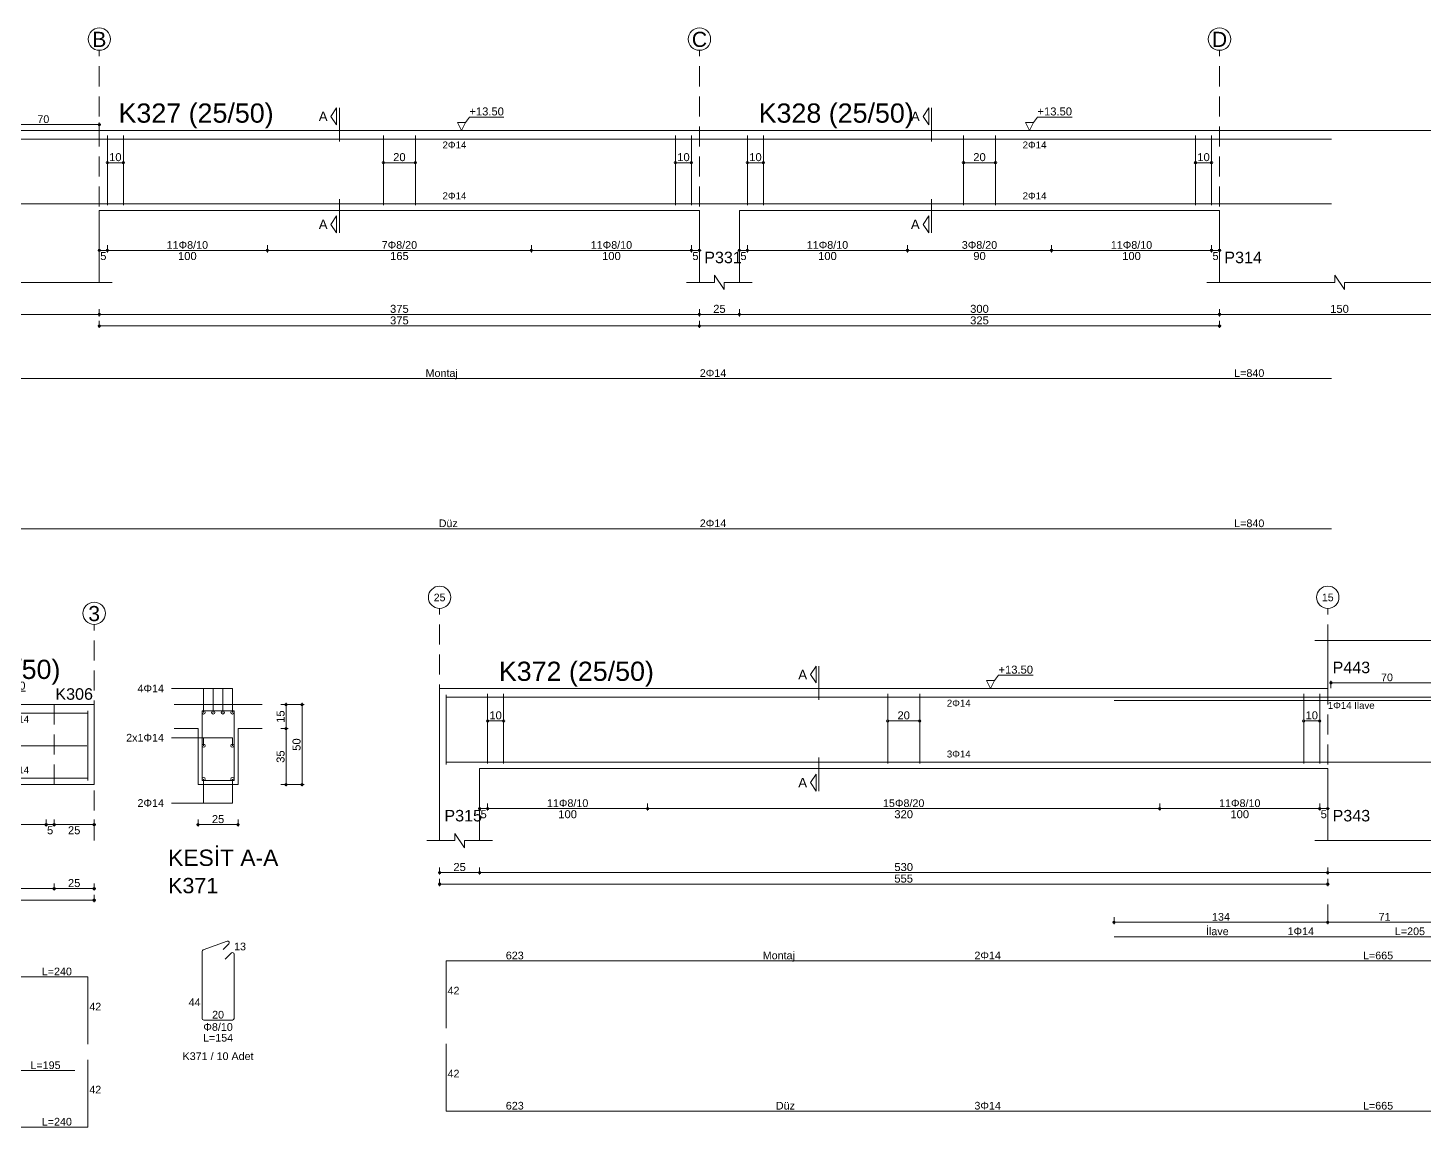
# Model space of a CAD drawing. Header units: millimetres. Extents: x 2232 to 85269, y -3593 to 5869.
# Drawn here: x 63065 to 64373, y -1407 to -377 of the extents above; entities that cross this region are included whole.
import ezdxf

# ---------------------------------------------------------------- set-up
doc = ezdxf.new("R2010")
doc.units = ezdxf.units.MM
doc.linetypes.add('DASHDOT2', pattern=[12.7, 6.35, -3.175, 0, -3.175])
doc.linetypes.add('DASHED4', pattern=[18.75, 12.5, -6.25])
doc.layers.add('aks', color=251, linetype='DASHDOT2', lineweight=35)
for name, color, linetype in [('Donatı Topl. Uzun. Yazısı', 7, 'Continuous'), ('Donatı Uz. Yazısı', 7, 'Continuous'), ('Donatı Yazısı', 7, 'Continuous'), ('Donatı Çizgisi', 7, 'Continuous'), ('Kiriş', 7, 'Continuous'), ('Standart', 7, 'Continuous'), ('Ölçülendirme', 7, 'Continuous')]:
    doc.layers.add(name, color=color, linetype=linetype)
doc.styles.add('arial_1_18', font='arial.ttf', dxfattribs={"height": 0.2})

# ---------------------------------------------------------------- blocks, each defined once
blk = doc.blocks.new('IDE263Entity7543')
at = {"layer": 'aks', "color": 30, "linetype": 'DASHED4', "lineweight": 5}
for points in [[(12817.88, 2001.7), (12817.88, 2136.7)], [(13192.88, 2001.7), (13192.88, 2136.7)], [(13517.88, 2001.7), (13517.88, 2136.7)]]:
    blk.add_lwpolyline(points, dxfattribs=at)
at = {"layer": 'aks', "color": 1, "linetype": 'Continuous', "lineweight": 5}
for centre in [(12817.88, 2143.7), (13192.88, 2143.7), (13517.88, 2143.7)]:
    blk.add_circle(centre, 7, dxfattribs=at)
at = {"layer": 'Donatı Çizgisi', "color": 5, "linetype": 'Continuous', "lineweight": 5}
for points in [[(12747.88, 2081.3), (13587.88, 2081.3)], [(12822.88, 2039.9), (12822.88, 2083.5)], [(12832.88, 2039.9), (12832.88, 2083.5)], [(12995.38, 2039.9), (12995.38, 2083.5)], [(13015.38, 2039.9), (13015.38, 2083.5)], [(13177.88, 2039.9), (13177.88, 2083.5)], [(13187.88, 2039.9), (13187.88, 2083.5)], [(13222.88, 2039.9), (13222.88, 2083.5)], [(13232.88, 2039.9), (13232.88, 2083.5)], [(13357.88, 2039.9), (13357.88, 2083.5)], [(13377.88, 2039.9), (13377.88, 2083.5)], [(13502.88, 2039.9), (13502.88, 2083.5)], [(13512.88, 2039.9), (13512.88, 2083.5)], [(12747.88, 2040.7), (13587.88, 2040.7)], [(12747.88, 1931.7), (13587.88, 1931.7)], [(12747.88, 1837.85), (13587.88, 1837.85)]]:
    blk.add_lwpolyline(points, dxfattribs=at)
at = {"layer": 'Kiriş', "color": 1, "linetype": 'Continuous', "lineweight": 5}
for points in [[(12667.88, 2086.7), (13667.88, 2086.7)], [(12817.88, 2036.7), (13192.88, 2036.7)], [(12817.88, 1991.7), (12817.88, 2036.7)], [(13192.88, 1991.7), (13192.88, 2036.7)], [(13217.88, 2036.7), (13517.88, 2036.7)], [(13217.88, 1991.7), (13217.88, 2036.7)], [(13517.88, 1991.7), (13517.88, 2036.7)], [(12745.88, 1991.7), (12825.88, 1991.7)], [(13184.88, 1991.7), (13202.38, 1991.7)], [(13208.38, 1987.2), (13202.38, 1996.2)], [(13202.38, 1991.7), (13202.38, 1996.2)], [(13208.38, 1991.7), (13225.88, 1991.7)], [(13208.38, 1987.2), (13208.38, 1991.7)], [(13509.88, 1991.7), (13589.88, 1991.7)], [(13595.88, 1987.2), (13589.88, 1996.2)], [(13589.88, 1991.7), (13589.88, 1996.2)], [(13595.88, 1991.7), (13675.88, 1991.7)], [(13595.88, 1987.2), (13595.88, 1991.7)]]:
    blk.add_lwpolyline(points, dxfattribs=at)
at = {"layer": 'Ölçülendirme', "color": 1, "linetype": 'Continuous', "lineweight": 5}
for points in [[(12962.63, 2095.45), (12966.13, 2100.7)], [(12966.13, 2090.2), (12962.63, 2095.45)], [(12966.13, 2090.2), (12966.13, 2100.7)], [(12967.88, 2079.7), (12967.88, 2100.7)], [(13046.63, 2091.7), (13049.13, 2095.03)], [(13049.13, 2095.03), (13070.69, 2095.03)], [(13332.63, 2095.45), (13336.13, 2100.7)], [(13336.13, 2090.2), (13332.63, 2095.45)], [(13336.13, 2090.2), (13336.13, 2100.7)], [(13337.88, 2079.7), (13337.88, 2100.7)], [(13401.63, 2091.7), (13404.13, 2095.03)], [(13404.13, 2095.03), (13425.69, 2095.03)], [(12746.88, 2090.3), (12818.88, 2090.3)], [(12817.88, 2087.05), (12817.88, 2091.55)], [(13044.13, 2086.7), (13041.63, 2091.7)], [(13041.63, 2091.7), (13046.63, 2091.7)], [(13046.63, 2091.7), (13044.13, 2086.7)], [(13044.13, 2086.7), (13044.13, 2086.7)], [(13399.13, 2086.7), (13396.63, 2091.7)], [(13396.63, 2091.7), (13401.63, 2091.7)], [(13401.63, 2091.7), (13399.13, 2086.7)], [(13399.13, 2086.7), (13399.13, 2086.7)], [(12822.88, 2066.5), (12832.88, 2066.5)], [(12995.38, 2066.5), (13015.38, 2066.5)], [(13177.88, 2066.5), (13187.88, 2066.5)], [(13222.88, 2066.5), (13232.88, 2066.5)], [(13357.88, 2066.5), (13377.88, 2066.5)], [(13502.88, 2066.5), (13512.88, 2066.5)], [(12967.88, 2022.7), (12967.88, 2043.7)], [(13337.88, 2022.7), (13337.88, 2043.7)], [(12962.63, 2027.95), (12966.13, 2033.2)], [(12966.13, 2022.7), (12966.13, 2033.2)], [(13332.63, 2027.95), (13336.13, 2033.2)], [(13336.13, 2022.7), (13336.13, 2033.2)], [(12966.13, 2022.7), (12962.63, 2027.95)], [(13336.13, 2022.7), (13332.63, 2027.95)], [(12816.88, 2011.7), (13193.88, 2011.7)], [(12817.88, 2010.45), (12817.88, 2014.95)], [(12822.88, 2010.45), (12822.88, 2014.95)], [(12922.88, 2010.45), (12922.88, 2014.95)], [(13087.88, 2010.45), (13087.88, 2014.95)], [(13187.88, 2010.45), (13187.88, 2014.95)], [(13192.88, 2010.45), (13192.88, 2014.95)], [(13216.88, 2011.7), (13518.88, 2011.7)], [(13217.88, 2010.45), (13217.88, 2014.95)], [(13222.88, 2010.45), (13222.88, 2014.95)], [(13322.88, 2010.45), (13322.88, 2014.95)], [(13412.88, 2010.45), (13412.88, 2014.95)], [(13512.88, 2010.45), (13512.88, 2014.95)], [(13517.88, 2010.45), (13517.88, 2014.95)], [(12817.88, 1970.45), (12817.88, 1974.95)], [(13192.88, 1970.45), (13192.88, 1974.95)], [(13217.88, 1970.45), (13217.88, 1974.95)], [(13517.88, 1970.45), (13517.88, 1974.95)], [(12666.88, 1971.7), (13668.88, 1971.7)], [(12816.88, 1964.5), (13518.88, 1964.5)], [(12817.88, 1963.25), (12817.88, 1967.75)], [(13192.88, 1963.25), (13192.88, 1967.75)], [(13517.88, 1963.25), (13517.88, 1967.75)]]:
    blk.add_lwpolyline(points, dxfattribs=at)
for centre in [(12817.88, 2090.3), (12822.88, 2066.5), (12832.88, 2066.5), (12995.38, 2066.5), (13015.38, 2066.5), (13177.88, 2066.5), (13187.88, 2066.5), (13222.88, 2066.5), (13232.88, 2066.5), (13357.88, 2066.5), (13377.88, 2066.5), (13502.88, 2066.5), (13512.88, 2066.5), (12817.88, 2011.7), (12822.88, 2011.7), (12822.88, 2011.7), (12922.88, 2011.7), (12922.88, 2011.7), (13087.88, 2011.7), (13087.88, 2011.7), (13187.88, 2011.7), (13187.88, 2011.7), (13192.88, 2011.7), (13217.88, 2011.7), (13222.88, 2011.7), (13222.88, 2011.7), (13322.88, 2011.7), (13322.88, 2011.7), (13412.88, 2011.7), (13412.88, 2011.7), (13512.88, 2011.7), (13512.88, 2011.7), (13517.88, 2011.7), (12817.88, 1971.7), (12817.88, 1971.7), (13192.88, 1971.7), (13192.88, 1971.7), (13217.88, 1971.7), (13217.88, 1971.7), (13517.88, 1971.7), (13517.88, 1971.7), (12817.88, 1964.5), (13192.88, 1964.5), (13192.88, 1964.5), (13517.88, 1964.5)]:
    blk.add_circle(centre, 0.75, dxfattribs=at)
at = {"layer": 'aks', "color": 1, "linetype": 'Continuous', "lineweight": 5, "style": 'arial_1_18'}
for s, p in [('B', (12813.48, 2138.82)), ('C', (13188.12, 2138.82)), ('D', (13513.12, 2138.82))]:
    blk.add_text(s, height=9.45, dxfattribs=at).set_placement(p)
at = {"layer": 'Donatı Topl. Uzun. Yazısı', "color": 1, "linetype": 'Continuous', "lineweight": 5, "style": 'arial_1_18'}
for p in [(13527.05, 1932.66), (13527.05, 1838.81)]:
    blk.add_text('L=840', height=4.8, dxfattribs=at).set_placement(p)
at = {"layer": 'Donatı Yazısı', "color": 5, "linetype": 'Continuous', "lineweight": 5, "style": 'arial_1_18'}
for p in [(13032.34, 2075.42), (13394.84, 2075.42), (13032.34, 2043.66), (13394.84, 2043.66)]:
    blk.add_text('2Φ14', height=4.32, rotation=360, dxfattribs=at).set_placement(p)
at = {"layer": 'Donatı Yazısı', "color": 1, "linetype": 'Continuous', "lineweight": 5, "style": 'arial_1_18'}
for s, p in [('Montaj', (13021.75, 1932.66)), ('Düz', (13029.96, 1838.81))]:
    blk.add_text(s, height=4.8, dxfattribs=at).set_placement(p)
at = {"layer": 'Donatı Yazısı', "color": 5, "linetype": 'Continuous', "lineweight": 5, "style": 'arial_1_18'}
for p in [(13193.08, 1932.66), (13193.08, 1838.81)]:
    blk.add_text('2Φ14', height=4.8, dxfattribs=at).set_placement(p)
at = {"layer": 'Kiriş', "color": 1, "linetype": 'Continuous', "lineweight": 5, "style": 'arial_1_18'}
for s, height, p in [('K327 (25/50)', 12, (12829.88, 2091.5)), ('K328 (25/50)', 12, (13229.88, 2091.5)), ('P331', 7.2, (13195.88, 2003.7)), ('P314', 7.2, (13520.88, 2003.7))]:
    blk.add_text(s, height=height, dxfattribs=at).set_placement(p)
at = {"layer": 'Ölçülendirme', "color": 1, "linetype": 'Continuous', "lineweight": 5, "style": 'arial_1_18'}
for s, height, p in [('70', 4.8, (12779.15, 2091.3)), ('A', 5.95, (12954.99, 2092.48)), ('+13.50', 5, (13049.13, 2096.03)), ('A', 5.95, (13324.99, 2092.48)), ('+13.50', 5, (13404.13, 2096.03)), ('A', 5.95, (12954.99, 2024.98)), ('A', 5.95, (13324.99, 2024.98)), ('5', 5, (12818.44, 2005.7)), ('100', 5, (12867.05, 2005.7)), ('165', 5, (12999.55, 2005.7)), ('100', 5, (13132.05, 2005.7)), ('5', 5, (13188.44, 2005.7)), ('5', 5, (13218.44, 2005.7)), ('100', 5, (13267.05, 2005.7)), ('90', 5, (13364, 2005.7)), ('100', 5, (13457.05, 2005.7)), ('5', 5, (13513.44, 2005.7)), ('375', 5, (12999.55, 1972.7)), ('25', 5, (13201.5, 1972.7)), ('300', 5, (13362.05, 1972.7)), ('150', 5, (13587.05, 1972.7)), ('375', 5, (12999.55, 1965.5)), ('325', 5, (13362.05, 1965.5))]:
    blk.add_text(s, height=height, dxfattribs=at).set_placement(p)
for s, p in [('10', (12824, 2067.46)), ('20', (13001.5, 2067.46)), ('10', (13179, 2067.46)), ('10', (13224, 2067.46)), ('20', (13364, 2067.46)), ('10', (13504, 2067.46))]:
    blk.add_text(s, height=5, rotation=360, dxfattribs=at).set_placement(p)
at = {"layer": 'Ölçülendirme', "color": 5, "linetype": 'Continuous', "lineweight": 5, "style": 'arial_1_18'}
for s, p in [('11Φ8/10', (12859.95, 2012.7)), ('7Φ8/20', (12994.32, 2012.7)), ('11Φ8/10', (13124.95, 2012.7)), ('11Φ8/10', (13259.95, 2012.7)), ('3Φ8/20', (13356.82, 2012.7)), ('11Φ8/10', (13449.95, 2012.7))]:
    blk.add_text(s, height=4.8, dxfattribs=at).set_placement(p)
blk = doc.blocks.new('IDE263Entity7574')
at = {"layer": 'aks', "color": 30, "linetype": 'DASHED4', "lineweight": 5}
for points in [[(13595.45, 1648.65), (13595.45, 1783.65)], [(13725.45, 1648.65), (13725.45, 1783.65)], [(13595.45, 1587.65), (13595.45, 1598.65)]]:
    blk.add_lwpolyline(points, dxfattribs=at)
at = {"layer": 'aks', "color": 1, "linetype": 'Continuous', "lineweight": 5}
for centre in [(13595.45, 1790.65), (13725.45, 1790.65)]:
    blk.add_circle(centre, 7, dxfattribs=at)
at = {"layer": 'Donatı Çizgisi', "color": 5, "linetype": 'Continuous', "lineweight": 5}
for points in [[(13523.45, 1728.25), (13721.45, 1728.25)], [(13642.95, 1686.85), (13642.95, 1730.45)], [(13652.95, 1686.85), (13652.95, 1730.45)], [(13721.45, 1686.25), (13721.45, 1729.65)], [(13792.87, 1686.15), (13792.87, 1729.75)], [(13792.87, 1729.75), (13812.87, 1729.75)], [(13812.87, 1686.15), (13812.87, 1729.75)], [(13525.45, 1726.25), (13665.45, 1726.25)], [(13525.95, 1707.95), (13720.95, 1707.95)], [(13523.45, 1687.65), (13721.45, 1687.65)], [(13792.87, 1686.15), (13812.87, 1686.15)], [(13792.87, 1537.57), (13792.87, 1579.44)], [(13793.54, 1580.39), (13808.55, 1585.86)], [(13805.98, 1580.54), (13809.62, 1584.18)], [(13525.45, 1578.65), (13665.45, 1578.65)], [(13807.36, 1574.63), (13811.13, 1578.41)], [(13812.87, 1537.57), (13812.87, 1577.69)], [(13523.45, 1563.55), (13721.45, 1563.55)], [(13721.45, 1521.55), (13721.45, 1563.55)], [(13793.89, 1536.55), (13811.85, 1536.55)], [(13721.45, 1469.7), (13721.45, 1511.7)], [(13533.45, 1505), (13713.45, 1505)], [(13523.45, 1469.7), (13721.45, 1469.7)]]:
    blk.add_lwpolyline(points, dxfattribs=at)
for centre in [(13793.87, 1728.75), (13799.87, 1728.75), (13805.87, 1728.75), (13811.87, 1728.75), (13793.87, 1707.95), (13811.87, 1707.95), (13793.87, 1687.15), (13811.87, 1687.15)]:
    blk.add_circle(centre, 1, dxfattribs=at)
for centre, start, end in [((13793.89, 1579.44), 110, 180), ((13808.9, 1584.9), 315, 110), ((13811.85, 1577.69), 0, 135), ((13793.89, 1537.57), 180, 270), ((13811.85, 1537.57), 270, 0)]:
    blk.add_arc(centre, 1.02, start, end, dxfattribs=at)
at = {"layer": 'Kiriş', "color": 1, "linetype": 'Continuous', "lineweight": 5}
for points in [[(13445.45, 1733.65), (13725.45, 1733.65)], [(13445.45, 1638.65), (13445.45, 1733.65)], [(13725.45, 1683.65), (13725.45, 1733.65)], [(13775.37, 1733.65), (13830.37, 1733.65)], [(13775.37, 1718.65), (13790.37, 1718.65)], [(13790.37, 1683.65), (13790.37, 1718.65)], [(13815.37, 1718.65), (13830.37, 1718.65)], [(13815.37, 1683.65), (13815.37, 1718.65)], [(13595.45, 1683.65), (13725.45, 1683.65)], [(13595.45, 1638.65), (13595.45, 1683.65)], [(13790.37, 1683.65), (13815.37, 1683.65)], [(13523.45, 1634.15), (13517.45, 1643.15)], [(13517.45, 1638.65), (13517.45, 1643.15)], [(13437.45, 1638.65), (13517.45, 1638.65)], [(13523.45, 1638.65), (13603.45, 1638.65)], [(13523.45, 1634.15), (13523.45, 1638.65)]]:
    blk.add_lwpolyline(points, dxfattribs=at)
at = {"layer": 'Kiriş', "color": 1, "linetype": 'DASHED4', "lineweight": 5}
for points in [[(13700.45, 1683.65), (13700.45, 1733.65)], [(13725.45, 1683.65), (13725.45, 1733.65)]]:
    blk.add_lwpolyline(points, dxfattribs=at)
at = {"layer": 'Ölçülendirme', "color": 1, "linetype": 'Continuous', "lineweight": 5}
for points in [[(13632.2, 1742.4), (13635.7, 1747.65)], [(13635.7, 1737.15), (13635.7, 1747.65)], [(13637.45, 1726.65), (13637.45, 1747.65)], [(13522.45, 1737.25), (13594.45, 1737.25)], [(13523.45, 1734), (13523.45, 1738.5)], [(13593.45, 1734), (13593.45, 1738.5)], [(13635.7, 1737.15), (13632.2, 1742.4)], [(13655.95, 1733.65), (13653.45, 1738.65)], [(13653.45, 1738.65), (13658.45, 1738.65)], [(13658.45, 1738.65), (13655.95, 1733.65)], [(13658.45, 1738.65), (13660.95, 1741.98)], [(13660.95, 1741.98), (13682.51, 1741.98)], [(13773.87, 1743.75), (13811.87, 1743.75)], [(13793.87, 1728.75), (13793.87, 1743.75)], [(13799.87, 1728.75), (13799.87, 1743.75)], [(13805.87, 1728.75), (13805.87, 1743.75)], [(13811.87, 1728.75), (13811.87, 1743.75)], [(13655.95, 1733.65), (13655.95, 1733.65)], [(13842.12, 1733.65), (13856.62, 1733.65)], [(13845.37, 1682.65), (13845.37, 1734.65)], [(13855.37, 1682.65), (13855.37, 1734.65)], [(13642.95, 1713.45), (13652.95, 1713.45)], [(13773.87, 1712.95), (13811.87, 1712.95)], [(13793.87, 1707.95), (13793.87, 1712.95)], [(13811.87, 1707.95), (13811.87, 1712.95)], [(13842.12, 1718.65), (13846.62, 1718.65)], [(13637.45, 1669.65), (13637.45, 1690.65)], [(13793.87, 1672.15), (13793.87, 1687.15)], [(13811.87, 1672.15), (13811.87, 1687.15)], [(13632.2, 1674.9), (13635.7, 1680.15)], [(13635.7, 1669.65), (13635.7, 1680.15)], [(13842.12, 1683.65), (13856.62, 1683.65)], [(13635.7, 1669.65), (13632.2, 1674.9)], [(13773.87, 1672.15), (13811.87, 1672.15)], [(13594.45, 1658.65), (13726.45, 1658.65)], [(13595.45, 1657.4), (13595.45, 1661.9)], [(13600.45, 1657.4), (13600.45, 1661.9)], [(13695.45, 1657.4), (13695.45, 1661.9)], [(13700.45, 1657.4), (13700.45, 1661.9)], [(13725.45, 1657.4), (13725.45, 1661.9)], [(13789.37, 1658.65), (13816.37, 1658.65)], [(13790.37, 1657.4), (13790.37, 1661.9)], [(13815.37, 1657.4), (13815.37, 1661.9)], [(13444.45, 1618.65), (13726.45, 1618.65)], [(13445.45, 1617.4), (13445.45, 1621.9)], [(13595.45, 1617.4), (13595.45, 1621.9)], [(13595.45, 1610.2), (13595.45, 1614.7)], [(13700.45, 1617.4), (13700.45, 1621.9)], [(13725.45, 1617.4), (13725.45, 1621.9)], [(13725.45, 1610.2), (13725.45, 1614.7)], [(13594.45, 1611.45), (13726.45, 1611.45)], [(13525.45, 1586.4), (13525.45, 1590.9)], [(13595.45, 1586.4), (13595.45, 1590.9)], [(13595.45, 1586.4), (13595.45, 1590.9)], [(13665.45, 1586.4), (13665.45, 1590.9)], [(13524.45, 1587.65), (13596.45, 1587.65)], [(13594.45, 1587.65), (13666.45, 1587.65)]]:
    blk.add_lwpolyline(points, dxfattribs=at)
for centre in [(13523.45, 1737.25), (13593.45, 1737.25), (13845.37, 1733.65), (13855.37, 1733.65), (13845.37, 1718.65), (13642.95, 1713.45), (13652.95, 1713.45), (13845.37, 1683.65), (13855.37, 1683.65), (13595.45, 1658.65), (13600.45, 1658.65), (13600.45, 1658.65), (13695.45, 1658.65), (13695.45, 1658.65), (13700.45, 1658.65), (13700.45, 1658.65), (13725.45, 1658.65), (13790.37, 1658.65), (13815.37, 1658.65), (13445.45, 1618.65), (13595.45, 1618.65), (13595.45, 1618.65), (13700.45, 1618.65), (13700.45, 1618.65), (13725.45, 1618.65), (13595.45, 1611.45), (13725.45, 1611.45), (13525.45, 1587.65), (13595.45, 1587.65), (13595.45, 1587.65), (13665.45, 1587.65)]:
    blk.add_circle(centre, 0.75, dxfattribs=at)
at = {"layer": 'aks', "color": 1, "linetype": 'Continuous', "lineweight": 5, "style": 'arial_1_18'}
for s, p in [('6', (13591.78, 1785.77)), ('3', (13721.78, 1785.77))]:
    blk.add_text(s, height=9.45, dxfattribs=at).set_placement(p)
at = {"layer": 'Donatı Topl. Uzun. Yazısı', "color": 1, "linetype": 'Continuous', "lineweight": 5, "style": 'arial_1_18'}
for s, p in [('L=140', (13639.62, 1579.61)), ('L=240', (13692.72, 1564.51)), ('L=154', (13793.45, 1523.11)), ('L=195', (13685.62, 1505.96)), ('L=240', (13692.72, 1470.66))]:
    blk.add_text(s, height=4.8, dxfattribs=at).set_placement(p)
at = {"layer": 'Donatı Uz. Yazısı', "color": 1, "linetype": 'Continuous', "lineweight": 5, "style": 'arial_1_18'}
for s, p in [('13', (13812.87, 1580.15)), ('198', (13535.33, 1564.51)), ('42', (13722.41, 1542.55)), ('44', (13784.45, 1545.27)), ('20', (13799.14, 1537.51)), ('42', (13722.41, 1490.7)), ('198', (13535.33, 1470.66))]:
    blk.add_text(s, height=4.8, dxfattribs=at).set_placement(p)
at = {"layer": 'Donatı Yazısı', "color": 5, "linetype": 'Continuous', "lineweight": 5, "style": 'arial_1_18'}
for s, height, p in [('4Φ14', 4.8, (13752.54, 1741.35)), ('2Φ14 İlave', 4.32, (13566.14, 1720.97)), ('2x1Φ14', 4.8, (13745.45, 1710.55)), ('2Φ14', 4.8, (13752.54, 1669.75)), ('2Φ14', 4.8, (13599.65, 1579.61)), ('2Φ14', 4.8, (13628.39, 1564.51)), ('Φ8/10', 4.8, (13793.67, 1529.83)), ('2x1Φ14', 4.8, (13628.85, 1505.96)), ('K371 / 10 Adet', 4.8, (13780.69, 1511.59)), ('2Φ14', 4.8, (13628.39, 1470.66))]:
    blk.add_text(s, height=height, dxfattribs=at).set_placement(p)
for p in [(13669.91, 1722.37), (13611.11, 1708.91), (13669.91, 1690.61)]:
    blk.add_text('2Φ14', height=4.32, rotation=360, dxfattribs=at).set_placement(p)
at = {"layer": 'Donatı Yazısı', "color": 1, "linetype": 'Continuous', "lineweight": 5, "style": 'arial_1_18'}
for s, p in [('İlave', (13560.29, 1579.61)), ('Montaj', (13572.62, 1564.51)), ('Gövde', (13576.7, 1505.96)), ('Düz', (13580.83, 1470.66))]:
    blk.add_text(s, height=4.8, dxfattribs=at).set_placement(p)
at = {"layer": 'Kiriş', "color": 1, "linetype": 'Continuous', "lineweight": 5, "style": 'arial_1_18'}
for s, height, p in [('K371 (25/50)', 12, (13607.45, 1749.65)), ('K306', 7.2, (13701.21, 1736.65)), ('P342', 7.2, (13448.45, 1650.65)), ('KESİT A-A', 10.2, (13771.67, 1632.85)), ('K371', 9.6, (13771.67, 1615.77))]:
    blk.add_text(s, height=height, dxfattribs=at).set_placement(p)
at = {"layer": 'Ölçülendirme', "color": 1, "linetype": 'Continuous', "lineweight": 5, "style": 'arial_1_18'}
for s, height, p in [('A', 5.95, (13624.56, 1739.42)), ('+13.50', 5, (13660.95, 1742.98)), ('70', 4.8, (13554.72, 1738.25)), ('A', 5.95, (13624.56, 1671.92)), ('5', 5, (13596.01, 1652.65)), ('95', 5, (13644.07, 1652.65)), ('5', 5, (13696.01, 1652.65)), ('25', 5, (13709.07, 1652.65)), ('25', 5, (13798.99, 1659.61)), ('150', 5, (13514.63, 1619.65)), ('105', 5, (13642.13, 1619.65)), ('25', 5, (13709.07, 1619.65)), ('130', 5, (13642.13, 1612.45))]:
    blk.add_text(s, height=height, dxfattribs=at).set_placement(p)
for s, rotation, p in [('15', 90, (13844.41, 1722.27)), ('10', 360, (13644.07, 1714.41)), ('50', 90, (13854.41, 1704.77)), ('35', 90, (13844.41, 1697.27))]:
    blk.add_text(s, height=5, rotation=rotation, dxfattribs=at).set_placement(p)
at = {"layer": 'Ölçülendirme', "color": 5, "linetype": 'Continuous', "lineweight": 5, "style": 'arial_1_18'}
for s, p in [('10Φ8/10', (13635.02, 1659.65)), ('70', (13556.72, 1588.65)), ('70', (13626.72, 1588.65))]:
    blk.add_text(s, height=4.8, dxfattribs=at).set_placement(p)
blk = doc.blocks.new('IDE263Entity7575')
at = {"layer": 'aks', "color": 30, "linetype": 'DASHED4', "lineweight": 5}
for points in [[(14124.38, 1648.65), (14124.38, 1783.65)], [(14679.38, 1648.65), (14679.38, 1783.65)], [(14679.38, 1587.65), (14679.38, 1598.65)]]:
    blk.add_lwpolyline(points, dxfattribs=at)
at = {"layer": 'aks', "color": 1, "linetype": 'Continuous', "lineweight": 5}
for centre in [(14124.38, 1790.65), (14679.38, 1790.65)]:
    blk.add_circle(centre, 7, dxfattribs=at)
at = {"layer": 'Donatı Çizgisi', "color": 5, "linetype": 'Continuous', "lineweight": 5}
for points in [[(14128.38, 1686.25), (14128.38, 1729.65)], [(14128.38, 1728.25), (14751.38, 1728.25)], [(14154.38, 1686.85), (14154.38, 1730.45)], [(14164.38, 1686.85), (14164.38, 1730.45)], [(14404.38, 1686.85), (14404.38, 1730.45)], [(14424.38, 1686.85), (14424.38, 1730.45)], [(14664.38, 1686.85), (14664.38, 1730.45)], [(14674.38, 1686.85), (14674.38, 1730.45)], [(14545.88, 1726.25), (14750.38, 1726.25)], [(14128.38, 1687.65), (14751.38, 1687.65)], [(14545.88, 1578.65), (14750.38, 1578.65)], [(14128.38, 1521.55), (14128.38, 1563.55)], [(14128.38, 1563.55), (14751.38, 1563.55)], [(14128.38, 1469.7), (14128.38, 1511.7)], [(14128.38, 1469.7), (14751.38, 1469.7)]]:
    blk.add_lwpolyline(points, dxfattribs=at)
at = {"layer": 'Kiriş', "color": 1, "linetype": 'Continuous', "lineweight": 5}
for points in [[(14671.38, 1763.65), (14803.88, 1763.65)], [(14679.38, 1733.65), (14679.38, 1763.65)], [(14124.38, 1638.65), (14124.38, 1733.65)], [(14124.38, 1733.65), (14679.38, 1733.65)], [(14149.38, 1683.65), (14679.38, 1683.65)], [(14149.38, 1638.65), (14149.38, 1683.65)], [(14679.38, 1638.65), (14679.38, 1683.65)], [(14139.88, 1634.15), (14133.88, 1643.15)], [(14133.88, 1638.65), (14133.88, 1643.15)], [(14116.38, 1638.65), (14133.88, 1638.65)], [(14139.88, 1638.65), (14157.38, 1638.65)], [(14139.88, 1634.15), (14139.88, 1638.65)], [(14671.38, 1638.65), (14803.88, 1638.65)]]:
    blk.add_lwpolyline(points, dxfattribs=at)
at = {"layer": 'Ölçülendirme', "color": 1, "linetype": 'Continuous', "lineweight": 5}
for points in [[(14356.13, 1742.4), (14359.63, 1747.65)], [(14359.63, 1737.15), (14359.63, 1747.65)], [(14361.38, 1726.65), (14361.38, 1747.65)], [(14359.63, 1737.15), (14356.13, 1742.4)], [(14468.63, 1733.65), (14466.13, 1738.65)], [(14466.13, 1738.65), (14471.13, 1738.65)], [(14471.13, 1738.65), (14468.63, 1733.65)], [(14471.13, 1738.65), (14473.63, 1741.98)], [(14473.63, 1741.98), (14495.19, 1741.98)], [(14680.38, 1737.25), (14752.38, 1737.25)], [(14681.38, 1734), (14681.38, 1738.5)], [(14468.63, 1733.65), (14468.63, 1733.65)], [(14154.38, 1713.45), (14164.38, 1713.45)], [(14404.38, 1713.45), (14424.38, 1713.45)], [(14664.38, 1713.45), (14674.38, 1713.45)], [(14361.38, 1669.65), (14361.38, 1690.65)], [(14356.13, 1674.9), (14359.63, 1680.15)], [(14359.63, 1669.65), (14359.63, 1680.15)], [(14359.63, 1669.65), (14356.13, 1674.9)], [(14148.38, 1658.65), (14680.38, 1658.65)], [(14149.38, 1657.4), (14149.38, 1661.9)], [(14154.38, 1657.4), (14154.38, 1661.9)], [(14254.38, 1657.4), (14254.38, 1661.9)], [(14574.38, 1657.4), (14574.38, 1661.9)], [(14674.38, 1657.4), (14674.38, 1661.9)], [(14679.38, 1657.4), (14679.38, 1661.9)], [(14123.38, 1618.65), (14935.38, 1618.65)], [(14124.38, 1617.4), (14124.38, 1621.9)], [(14124.38, 1610.2), (14124.38, 1614.7)], [(14149.38, 1617.4), (14149.38, 1621.9)], [(14679.38, 1617.4), (14679.38, 1621.9)], [(14679.38, 1610.2), (14679.38, 1614.7)], [(14123.38, 1611.45), (14680.38, 1611.45)], [(14545.88, 1586.4), (14545.88, 1590.9)], [(14679.38, 1586.4), (14679.38, 1590.9)], [(14679.38, 1586.4), (14679.38, 1590.9)], [(14544.88, 1587.65), (14680.38, 1587.65)], [(14678.38, 1587.65), (14751.38, 1587.65)]]:
    blk.add_lwpolyline(points, dxfattribs=at)
for centre in [(14681.38, 1737.25), (14154.38, 1713.45), (14164.38, 1713.45), (14404.38, 1713.45), (14424.38, 1713.45), (14664.38, 1713.45), (14674.38, 1713.45), (14149.38, 1658.65), (14154.38, 1658.65), (14154.38, 1658.65), (14254.38, 1658.65), (14254.38, 1658.65), (14574.38, 1658.65), (14574.38, 1658.65), (14674.38, 1658.65), (14674.38, 1658.65), (14679.38, 1658.65), (14124.38, 1618.65), (14149.38, 1618.65), (14149.38, 1618.65), (14679.38, 1618.65), (14679.38, 1618.65), (14124.38, 1611.45), (14679.38, 1611.45), (14545.88, 1587.65), (14679.38, 1587.65), (14679.38, 1587.65)]:
    blk.add_circle(centre, 0.75, dxfattribs=at)
at = {"layer": 'aks', "color": 1, "linetype": 'Continuous', "lineweight": 5, "style": 'arial_1_18'}
for s, p in [('25', (14120.71, 1788.21)), ('15', (14675.71, 1788.21))]:
    blk.add_text(s, height=4.725, dxfattribs=at).set_placement(p)
at = {"layer": 'Donatı Topl. Uzun. Yazısı', "color": 1, "linetype": 'Continuous', "lineweight": 5, "style": 'arial_1_18'}
for s, p in [('L=205', (14721.32, 1579.61)), ('L=665', (14701.4, 1564.51)), ('L=665', (14701.4, 1470.66))]:
    blk.add_text(s, height=4.8, dxfattribs=at).set_placement(p)
at = {"layer": 'Donatı Uz. Yazısı', "color": 1, "linetype": 'Continuous', "lineweight": 5, "style": 'arial_1_18'}
for s, p in [('623', (14165.76, 1564.51)), ('42', (14129.34, 1542.55)), ('42', (14129.34, 1490.7)), ('623', (14165.76, 1470.66))]:
    blk.add_text(s, height=4.8, dxfattribs=at).set_placement(p)
at = {"layer": 'Donatı Yazısı', "color": 5, "linetype": 'Continuous', "lineweight": 5, "style": 'arial_1_18'}
for s, p in [('2Φ14', (14441.34, 1722.37)), ('3Φ14', (14441.34, 1690.61))]:
    blk.add_text(s, height=4.32, rotation=360, dxfattribs=at).set_placement(p)
for s, height, p in [('1Φ14 İlave', 4.32, (14679.38, 1720.97)), ('1Φ14', 4.8, (14654.26, 1579.61)), ('2Φ14', 4.8, (14458.57, 1564.51)), ('3Φ14', 4.8, (14458.57, 1470.66))]:
    blk.add_text(s, height=height, dxfattribs=at).set_placement(p)
at = {"layer": 'Donatı Yazısı', "color": 1, "linetype": 'Continuous', "lineweight": 5, "style": 'arial_1_18'}
for s, p in [('İlave', (14603.29, 1579.61)), ('Montaj', (14326.3, 1564.51)), ('Düz', (14334.51, 1470.66))]:
    blk.add_text(s, height=4.8, dxfattribs=at).set_placement(p)
at = {"layer": 'Kiriş', "color": 1, "linetype": 'Continuous', "lineweight": 5, "style": 'arial_1_18'}
for s, height, p in [('K372 (25/50)', 12, (14161.38, 1738.45)), ('P443', 7.2, (14682.38, 1743.25)), ('P315', 7.2, (14127.38, 1650.65)), ('P343', 7.2, (14682.38, 1650.65))]:
    blk.add_text(s, height=height, dxfattribs=at).set_placement(p)
at = {"layer": 'Ölçülendirme', "color": 1, "linetype": 'Continuous', "lineweight": 5, "style": 'arial_1_18'}
for s, height, p in [('A', 5.95, (14348.49, 1739.42)), ('+13.50', 5, (14473.63, 1742.98)), ('70', 4.8, (14712.65, 1738.25)), ('A', 5.95, (14348.49, 1671.92)), ('5', 5, (14149.94, 1652.65)), ('100', 5, (14198.55, 1652.65)), ('320', 5, (14408.55, 1652.65)), ('100', 5, (14618.55, 1652.65)), ('5', 5, (14674.94, 1652.65)), ('25', 5, (14132.99, 1619.65)), ('530', 5, (14408.55, 1619.65)), ('555', 5, (14408.55, 1612.45))]:
    blk.add_text(s, height=height, dxfattribs=at).set_placement(p)
for s, p in [('10', (14155.49, 1714.41)), ('20', (14410.49, 1714.41)), ('10', (14665.49, 1714.41))]:
    blk.add_text(s, height=5, rotation=360, dxfattribs=at).set_placement(p)
at = {"layer": 'Ölçülendirme', "color": 5, "linetype": 'Continuous', "lineweight": 5, "style": 'arial_1_18'}
for s, p in [('11Φ8/10', (14191.45, 1659.65)), ('15Φ8/20', (14401.45, 1659.65)), ('11Φ8/10', (14611.45, 1659.65)), ('134', (14607.04, 1588.65)), ('71', (14711.15, 1588.65))]:
    blk.add_text(s, height=4.8, dxfattribs=at).set_placement(p)

msp = doc.modelspace()

# ---------------------------------------------------------------- block references
at = {"layer": 'Standart', "xscale": 1.5, "yscale": 1.5, "zscale": 1.5}
for name, p in [('IDE263Entity7543', (43904.8, -3602.8)), ('IDE263Entity7575', (42264, -3596.3)), ('IDE263Entity7574', (42538.6, -3611.3))]:
    msp.add_blockref(name, p, dxfattribs=at)

doc.saveas('drawing.dxf')
